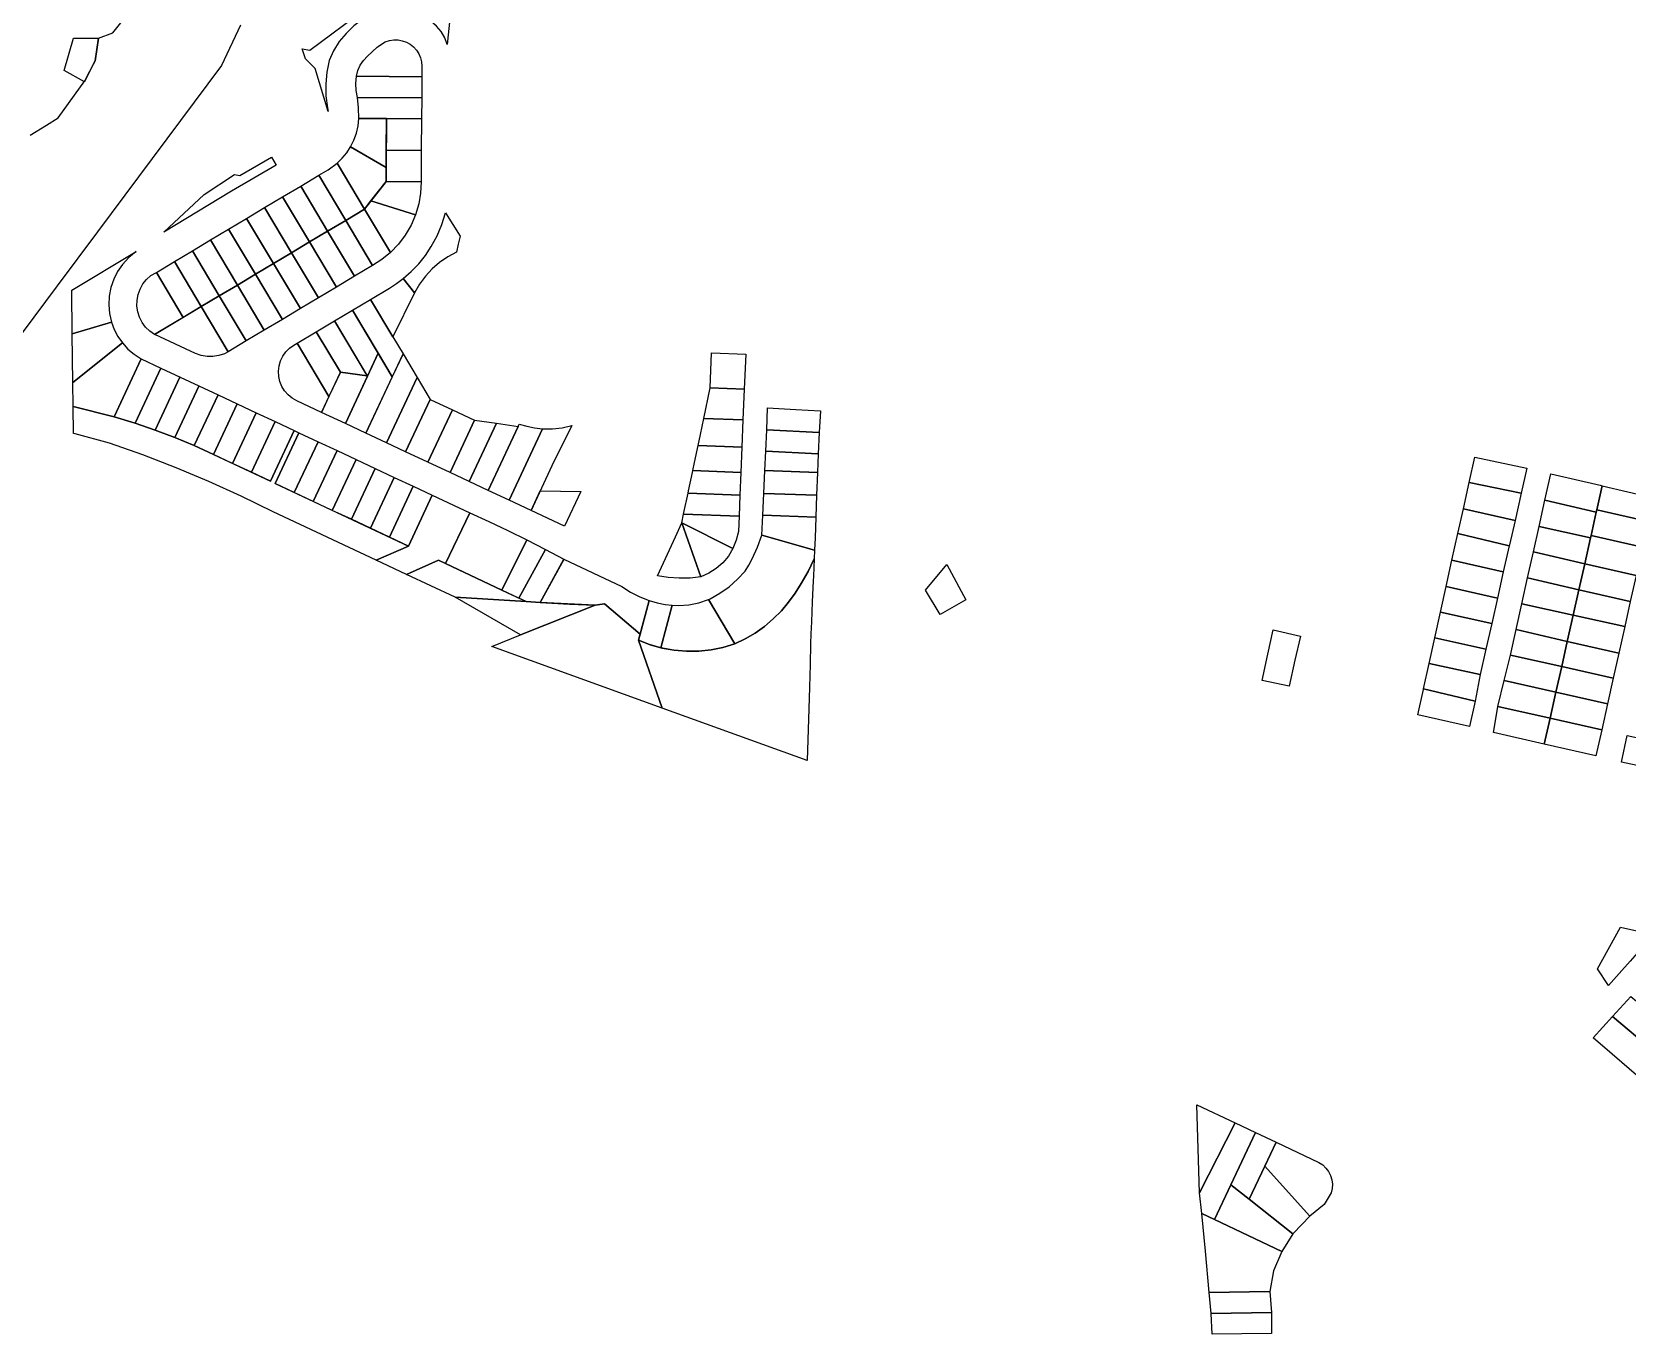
# Model space of a CAD drawing. Header units: millimetres. Extents: x 522658 to 553925, y 7796479 to 7820139.
# Drawn here: x 540691 to 541601, y 7801112 to 7801851 of the extents above; entities that cross this region are included whole.
import ezdxf

# ---------------------------------------------------------------- set-up
doc = ezdxf.new("R2010")
doc.units = ezdxf.units.MM
doc.layers.add('ZONA RESIDENCIAL 2 (ZR_2)', color=2, linetype='Continuous')

msp = doc.modelspace()

# ---------------------------------------------------------------- linework, layer by layer
at = {"layer": 'ZONA RESIDENCIAL 2 (ZR_2)'}
for points in [[(540931.95, 7801885.91), (540927.63, 7801843.59), (540926.16, 7801847.41), (540924.08, 7801850.93), (540921.46, 7801854.07), (540918.37, 7801856.75), (540914.88, 7801858.88), (540910.89, 7801861.03), (540906.63, 7801862.59), (540902.19, 7801863.53), (540897.67, 7801863.83), (540893.14, 7801863.48), (540888.72, 7801862.48), (540884.48, 7801860.87), (540901.39, 7801887.16), (540918.18, 7801901.69), (540922.41, 7801904.02), (540931.95, 7801885.91)], [(540859.58, 7801805.45), (540852.18, 7801829.93), (540846.68, 7801835.43), (540844.77, 7801841.15), (540849.22, 7801840.3), (540880.97, 7801864.01), (540887.53, 7801869.93), (540891.34, 7801878.82), (540901.39, 7801887.16), (540884.48, 7801860.87), (540879.17, 7801857.84), (540874.28, 7801854.19), (540869.87, 7801849.96), (540866.01, 7801845.22), (540862.77, 7801840.05), (540860.19, 7801834.51), (540858.87, 7801827.84), (540858.28, 7801821.07), (540858.43, 7801814.27), (540859.32, 7801807.53), (540859.58, 7801805.45)], [(540709.11, 7801828.67), (540714.44, 7801847.27), (540728.62, 7801847.17), (540726.72, 7801834.26), (540725.55, 7801832.14), (540720.9, 7801822.83), (540720.55, 7801822.35), (540709.11, 7801828.67)], [(540913.13, 7801825.18), (540875.83, 7801825.45), (540876.66, 7801828.7), (540878.01, 7801831.76), (540879.86, 7801834.55), (540882.15, 7801837), (540887.72, 7801842.14), (540888.12, 7801842.38), (540890.09, 7801843.88), (540892.27, 7801845.04), (540894.62, 7801845.82), (540897.06, 7801846.2), (540899.54, 7801846.18), (540901.97, 7801845.75), (540904.31, 7801844.93), (540906.47, 7801843.74), (540908.41, 7801842.2), (540910.07, 7801840.37), (540911.41, 7801838.29), (540912.39, 7801836.02), (540912.98, 7801833.62), (540913.17, 7801831.15), (540913.13, 7801825.18)], [(540913.13, 7801825.18), (540913.06, 7801816.62), (540913.04, 7801813.18), (540876.35, 7801813.44), (540875.71, 7801817.41), (540875.54, 7801821.44), (540875.83, 7801825.45), (540913.13, 7801825.18)], [(540913.04, 7801813.18), (540912.96, 7801801.18), (540892.96, 7801801.33), (540877.18, 7801801.44), (540877.04, 7801807.46), (540876.35, 7801813.44), (540913.04, 7801813.18)], [(540892.96, 7801801.33), (540892.76, 7801773.33), (540872.45, 7801785.22), (540874.35, 7801789.04), (540875.78, 7801793.05), (540876.73, 7801797.2), (540877.18, 7801801.44), (540892.96, 7801801.33)], [(540912.83, 7801783.19), (540892.83, 7801783.33), (540892.96, 7801801.33), (540912.96, 7801801.18), (540912.83, 7801783.19)], [(540892.76, 7801773.33), (540892.7, 7801765.33), (540880.41, 7801749.66), (540864.75, 7801775.88), (540867.66, 7801778.7), (540870.24, 7801781.82), (540872.45, 7801785.22), (540892.76, 7801773.33)], [(540829.98, 7801774.77), (540804.55, 7801759.82), (540765.89, 7801736.54), (540788.89, 7801757.96), (540806.25, 7801769.39), (540809.21, 7801768.76), (540827.41, 7801779.34), (540829.98, 7801774.77)], [(540869.67, 7801743.25), (540854.3, 7801769.01), (540859.71, 7801772.17), (540864.75, 7801775.88), (540880.41, 7801749.66), (540869.67, 7801743.25)], [(540912.7, 7801765.19), (540892.7, 7801765.33), (540892.83, 7801783.33), (540912.83, 7801783.19), (540912.7, 7801765.19)], [(540869.67, 7801743.25), (540859.37, 7801737.1), (540844, 7801762.85), (540854.3, 7801769.01), (540869.67, 7801743.25)], [(540859.37, 7801737.1), (540849.07, 7801730.95), (540833.7, 7801756.69), (540844, 7801762.85), (540859.37, 7801737.1)], [(540909.55, 7801746.49), (540884.11, 7801754.38), (540892.7, 7801765.33), (540912.7, 7801765.19), (540912.39, 7801758.85), (540911.33, 7801752.59), (540909.55, 7801746.49)], [(540838.76, 7801724.8), (540828.46, 7801718.65), (540813.11, 7801744.36), (540823.4, 7801750.53), (540838.76, 7801724.8)], [(540849.07, 7801730.95), (540838.76, 7801724.8), (540823.4, 7801750.53), (540833.7, 7801756.69), (540849.07, 7801730.95)], [(540885.05, 7801717.49), (540869.67, 7801743.25), (540880.41, 7801749.66), (540895.21, 7801724.86), (540890.34, 7801720.89), (540885.05, 7801717.49)], [(540909.55, 7801746.49), (540906.98, 7801740.47), (540903.7, 7801734.8), (540899.76, 7801729.57), (540895.21, 7801724.86), (540880.41, 7801749.66), (540884.11, 7801754.38), (540909.55, 7801746.49)], [(540828.46, 7801718.65), (540818.16, 7801712.5), (540802.81, 7801738.2), (540813.11, 7801744.36), (540828.46, 7801718.65)], [(540885.05, 7801717.49), (540874.75, 7801711.34), (540859.37, 7801737.1), (540869.67, 7801743.25), (540885.05, 7801717.49)], [(540909.02, 7801701.96), (540902.52, 7801710.06), (540907.11, 7801714.08), (540911.32, 7801718.49), (540915.14, 7801723.25), (540918.53, 7801728.32), (540921.84, 7801734.43), (540924.53, 7801740.84), (540926.57, 7801747.49), (540935.07, 7801734.15), (540933.77, 7801729.66), (540932.89, 7801725.06), (540927.91, 7801722.42), (540923.25, 7801719.24), (540918.98, 7801715.55), (540915.16, 7801711.4), (540911.82, 7801706.86), (540909.02, 7801701.96)], [(540807.85, 7801706.34), (540797.55, 7801700.19), (540782.21, 7801725.88), (540792.51, 7801732.04), (540807.85, 7801706.34)], [(540818.16, 7801712.5), (540807.85, 7801706.34), (540792.51, 7801732.04), (540802.81, 7801738.2), (540818.16, 7801712.5)], [(540864.45, 7801705.19), (540854.14, 7801699.04), (540838.76, 7801724.8), (540849.07, 7801730.95), (540864.45, 7801705.19)], [(540874.75, 7801711.34), (540864.45, 7801705.19), (540849.07, 7801730.95), (540859.37, 7801737.1), (540874.75, 7801711.34)], [(540736.05, 7801685.23), (540713.65, 7801678.44), (540713.33, 7801703.49), (540750.08, 7801725.43), (540745.98, 7801722.04), (540742.36, 7801718.14), (540739.53, 7801714.05), (540737.3, 7801709.6), (540735.7, 7801704.89), (540734.76, 7801700), (540734.5, 7801695.04), (540734.94, 7801690.08), (540736.05, 7801685.23)], [(540797.55, 7801700.19), (540787.25, 7801694.04), (540771.92, 7801719.72), (540782.21, 7801725.88), (540797.55, 7801700.19)], [(540854.14, 7801699.04), (540843.84, 7801692.89), (540828.46, 7801718.65), (540838.76, 7801724.8), (540854.14, 7801699.04)], [(540776.94, 7801687.89), (540763.39, 7801679.8), (540760.55, 7801678.1), (540757.83, 7801679.99), (540755.45, 7801682.3), (540753.48, 7801684.97), (540751.98, 7801687.93), (540750.98, 7801691.09), (540750.51, 7801694.37), (540750.59, 7801697.69), (540751.2, 7801700.95), (540752.35, 7801704.06), (540753.98, 7801706.94), (540756.07, 7801709.52), (540758.55, 7801711.72), (540761.62, 7801713.56), (540776.94, 7801687.89)], [(540776.94, 7801687.89), (540761.62, 7801713.56), (540771.92, 7801719.72), (540787.25, 7801694.04), (540776.94, 7801687.89)], [(540833.53, 7801686.73), (540823.23, 7801680.58), (540807.85, 7801706.34), (540818.16, 7801712.5), (540833.53, 7801686.73)], [(540843.84, 7801692.89), (540833.53, 7801686.73), (540818.16, 7801712.5), (540828.46, 7801718.65), (540843.84, 7801692.89)], [(540823.23, 7801680.58), (540812.93, 7801674.43), (540797.55, 7801700.19), (540807.85, 7801706.34), (540823.23, 7801680.58)], [(540896.61, 7801676.72), (540883.83, 7801698.12), (540894.58, 7801704.54), (540898.65, 7801707.16), (540902.52, 7801710.06), (540909.02, 7801701.96), (540896.61, 7801676.72)], [(540802.62, 7801668.28), (540800.55, 7801667.04), (540797.3, 7801666.06), (540793.94, 7801665.6), (540790.55, 7801665.65), (540787.21, 7801666.22), (540783.99, 7801667.3), (540783.9, 7801667.34), (540760.67, 7801678.03), (540760.55, 7801678.1), (540763.39, 7801679.8), (540787.25, 7801694.04), (540802.62, 7801668.28)], [(540812.93, 7801674.43), (540802.62, 7801668.28), (540787.25, 7801694.04), (540797.55, 7801700.19), (540812.93, 7801674.43)], [(540896.26, 7801653.89), (540873.52, 7801691.97), (540883.83, 7801698.12), (540896.61, 7801676.72), (540902.4, 7801667.02), (540896.26, 7801653.89)], [(540742.31, 7801673.3), (540714, 7801650.81), (540713.65, 7801678.44), (540736.05, 7801685.23), (540737.63, 7801681), (540739.73, 7801677), (540742.31, 7801673.3)], [(540881.87, 7801654.58), (540866.64, 7801656.67), (540852.91, 7801679.67), (540863.22, 7801685.82), (540881.87, 7801654.58)], [(540882.07, 7801654.24), (540863.22, 7801685.82), (540873.52, 7801691.97), (540888.21, 7801667.37), (540882.07, 7801654.24)], [(540860.12, 7801642.72), (540841.96, 7801673.13), (540852.91, 7801679.67), (540866.64, 7801656.67), (540860.12, 7801642.72)], [(540752.93, 7801664.26), (540737.47, 7801631.22), (540714.17, 7801637.09), (540714, 7801650.81), (540742.31, 7801673.3), (540745.45, 7801669.83), (540749.01, 7801666.8), (540752.93, 7801664.26)], [(540860.12, 7801642.72), (540855.88, 7801633.66), (540841.73, 7801640.28), (540839.13, 7801641.77), (540836.82, 7801643.67), (540834.85, 7801645.93), (540833.29, 7801648.48), (540832.16, 7801651.26), (540831.52, 7801654.19), (540831.37, 7801657.18), (540831.72, 7801660.15), (540832.55, 7801663.03), (540833.85, 7801665.73), (540835.58, 7801668.17), (540837.7, 7801670.3), (540840.13, 7801672.04), (540841.96, 7801673.13), (540860.12, 7801642.72)], [(540869.47, 7801627.31), (540888.21, 7801667.37), (540896.26, 7801653.89), (540881.24, 7801621.8), (540869.47, 7801627.31)], [(540910.45, 7801653.54), (540893.02, 7801616.29), (540881.24, 7801621.8), (540902.4, 7801667.02), (540910.45, 7801653.54)], [(541097.1, 7801646.89), (541077.65, 7801647.64), (541078.44, 7801667.63), (541097.93, 7801666.87), (541097.1, 7801646.89)], [(540764.21, 7801658.97), (540764.21, 7801658.88), (540749.55, 7801627.53), (540737.47, 7801631.22), (540752.93, 7801664.26), (540764.21, 7801658.97)], [(540775.13, 7801653.85), (540775.08, 7801653.8), (540760.96, 7801623.6), (540749.55, 7801627.53), (540764.21, 7801658.88), (540764.21, 7801658.97), (540775.13, 7801653.85)], [(540785.93, 7801648.79), (540785.95, 7801648.71), (540772.2, 7801619.32), (540760.96, 7801623.6), (540775.08, 7801653.8), (540775.13, 7801653.85), (540785.93, 7801648.79)], [(540796.85, 7801643.64), (540783.28, 7801614.68), (540772.2, 7801619.32), (540785.95, 7801648.71), (540785.93, 7801648.79), (540796.85, 7801643.64)], [(540881.87, 7801654.58), (540882.07, 7801654.24), (540869.47, 7801627.31), (540855.88, 7801633.66), (540866.64, 7801656.67), (540881.87, 7801654.58)], [(540917.88, 7801641.09), (540903.89, 7801611.2), (540893.02, 7801616.29), (540910.45, 7801653.54), (540917.88, 7801641.09)], [(540807.69, 7801638.56), (540794.19, 7801609.68), (540783.28, 7801614.68), (540796.85, 7801643.64), (540807.69, 7801638.56)], [(540930.55, 7801635.16), (540916.57, 7801605.27), (540903.89, 7801611.2), (540917.88, 7801641.09), (540930.55, 7801635.16)], [(541096.38, 7801629.36), (541074, 7801630.26), (541077.65, 7801647.64), (541097.1, 7801646.89), (541096.38, 7801629.36)], [(540840.3, 7801623.29), (540843.02, 7801622.02), (540829.47, 7801593.05), (540905.49, 7801557.32), (540887.06, 7801549.41), (540828.37, 7801577.01), (540810.12, 7801585.89), (540791.62, 7801594.25), (540772.89, 7801602.08), (540753.96, 7801609.39), (540734.82, 7801616.16), (540715.27, 7801621.41), (540714.36, 7801621.63), (540714.17, 7801637.09), (540737.47, 7801631.22), (540749.54, 7801627.53), (540760.96, 7801623.6), (540772.2, 7801619.32), (540783.28, 7801614.68), (540794.19, 7801609.68), (540826.76, 7801594.35), (540840.3, 7801623.29)], [(540818.57, 7801633.47), (540805.04, 7801604.57), (540794.19, 7801609.68), (540807.69, 7801638.56), (540818.57, 7801633.47)], [(540829.43, 7801628.38), (540815.9, 7801599.46), (540805.04, 7801604.57), (540818.57, 7801633.47), (540829.43, 7801628.38)], [(540943.24, 7801629.22), (540929.25, 7801599.34), (540916.57, 7801605.27), (540930.55, 7801635.16), (540943.24, 7801629.22)], [(541095.74, 7801613.89), (541070.75, 7801614.81), (541072.07, 7801621.06), (541074, 7801630.26), (541096.38, 7801629.36), (541095.74, 7801613.89)], [(541126.59, 7801635.36), (541140.69, 7801634.58), (541139.94, 7801622.19), (541109.92, 7801623.79), (541110.4, 7801636.26), (541126.59, 7801635.36)], [(540815.9, 7801599.46), (540829.43, 7801628.38), (540840.3, 7801623.29), (540826.76, 7801594.35), (540815.9, 7801599.46)], [(540853.89, 7801616.93), (540840.33, 7801587.96), (540829.47, 7801593.05), (540843.02, 7801622.02), (540853.89, 7801616.93)], [(540955.65, 7801627.45), (540940.12, 7801594.25), (540929.25, 7801599.34), (540943.24, 7801629.22), (540955.65, 7801627.45)], [(540968.08, 7801625.68), (540950.99, 7801589.16), (540940.12, 7801594.25), (540955.65, 7801627.45), (540968.08, 7801625.68)], [(540981.92, 7801624.36), (540962.94, 7801583.57), (540950.99, 7801589.16), (540968.08, 7801625.68), (540968.71, 7801627.03), (540973.03, 7801625.74), (540977.44, 7801624.85), (540981.92, 7801624.36)], [(540975.44, 7801577.72), (540962.94, 7801583.57), (540981.92, 7801624.36), (540987.6, 7801624.32), (540993.24, 7801624.92), (540998.78, 7801626.15), (540987.31, 7801603.09), (540975.44, 7801577.72)], [(541139.94, 7801622.19), (541139.21, 7801610.06), (541109.45, 7801611.52), (541109.92, 7801623.79), (541139.94, 7801622.19)], [(540864.76, 7801611.85), (540851.19, 7801582.84), (540840.33, 7801587.96), (540853.89, 7801616.93), (540864.76, 7801611.85)], [(541095.14, 7801599.33), (541067.74, 7801600.46), (541068.72, 7801605.12), (541070.75, 7801614.81), (541095.74, 7801613.89), (541095.14, 7801599.33)], [(540875.62, 7801606.76), (540862.04, 7801577.74), (540851.19, 7801582.84), (540864.76, 7801611.85), (540875.62, 7801606.76)], [(540886.49, 7801601.68), (540872.91, 7801572.64), (540862.04, 7801577.74), (540875.62, 7801606.76), (540886.49, 7801601.68)], [(541138.82, 7801599.34), (541108.93, 7801600.56), (541109.45, 7801611.52), (541139.21, 7801610.06), (541138.82, 7801599.34)], [(541540.51, 7801587.59), (541510.79, 7801593.59), (541514.03, 7801608.18), (541543.68, 7801601.91), (541540.51, 7801587.59)], [(540897.36, 7801596.59), (540883.77, 7801567.54), (540872.91, 7801572.64), (540886.49, 7801601.68), (540897.36, 7801596.59)], [(540908.23, 7801591.5), (540894.63, 7801562.43), (540883.77, 7801567.54), (540897.36, 7801596.59), (540908.23, 7801591.5)], [(541094.6, 7801586.34), (541065.03, 7801587.55), (541065.33, 7801588.96), (541067.5, 7801599.32), (541067.74, 7801600.46), (541095.14, 7801599.33), (541094.6, 7801586.34)], [(541138.36, 7801586.45), (541108.3, 7801587.46), (541108.93, 7801600.56), (541138.82, 7801599.34), (541138.36, 7801586.45)], [(541586.71, 7801591.8), (541583.62, 7801578.05), (541583.31, 7801576.66), (541553.95, 7801583.51), (541557.3, 7801598.67), (541585.55, 7801592.07), (541586.71, 7801591.8)], [(540887.06, 7801549.41), (540905.49, 7801557.32), (540919.1, 7801586.42), (540940.51, 7801576.4), (540926.72, 7801547.34), (540922.61, 7801549.27), (540904.46, 7801541.23), (540887.06, 7801549.41)], [(540894.63, 7801562.43), (540908.23, 7801591.5), (540919.1, 7801586.42), (540905.49, 7801557.32), (540894.63, 7801562.43)], [(541003.81, 7801588.56), (540994.55, 7801568.78), (540975.44, 7801577.72), (540980.68, 7801588.93), (541003.81, 7801588.56)], [(541094.11, 7801574.48), (541062.52, 7801575.63), (541062.72, 7801576.54), (541065.03, 7801587.55), (541094.6, 7801586.34), (541094.11, 7801574.48)], [(541137.91, 7801573.88), (541107.7, 7801574.97), (541108.3, 7801587.46), (541138.36, 7801586.45), (541137.91, 7801573.88)], [(541540.51, 7801587.59), (541537.05, 7801572), (541507.46, 7801578.58), (541510.79, 7801593.59), (541540.51, 7801587.59)], [(541583.62, 7801578.05), (541586.71, 7801591.8), (541615.88, 7801584.98), (541612.85, 7801571.35), (541583.62, 7801578.05)], [(540972.99, 7801560.87), (540958.85, 7801532.23), (540947.99, 7801537.33), (540937.12, 7801542.44), (540926.72, 7801547.34), (540940.51, 7801576.4), (540951.36, 7801571.38), (540962.23, 7801566.19), (540972.99, 7801560.87)], [(541090.66, 7801555.98), (541061.47, 7801570.61), (541062.52, 7801575.63), (541094.11, 7801574.48), (541093.74, 7801565.62), (541092.58, 7801560.68), (541090.66, 7801555.98)], [(541533.63, 7801557.59), (541504.35, 7801564.59), (541507.46, 7801578.58), (541537.05, 7801572), (541533.74, 7801558.06), (541533.63, 7801557.59)], [(541580.03, 7801562.02), (541550.65, 7801568.61), (541553.95, 7801583.51), (541583.31, 7801576.66), (541580.35, 7801563.47), (541580.03, 7801562.02)], [(541612.85, 7801571.35), (541609.61, 7801556.77), (541580.35, 7801563.47), (541583.31, 7801576.66), (541583.62, 7801578.05), (541612.85, 7801571.35)], [(541047.61, 7801540.42), (541057.85, 7801562.72), (541061.47, 7801570.61), (541072.32, 7801539.81), (541066.15, 7801539.13), (541059.94, 7801539.01), (541053.74, 7801539.44), (541047.61, 7801540.42)], [(541072.32, 7801539.81), (541061.47, 7801570.61), (541090.66, 7801555.98), (541088.08, 7801551.69), (541084.87, 7801547.84), (541081.12, 7801544.53), (541076.9, 7801541.83), (541072.32, 7801539.81)], [(541137.23, 7801555), (541107.16, 7801563.54), (541107.7, 7801574.97), (541137.91, 7801573.88), (541137.48, 7801562.01), (541137.23, 7801555)], [(541580.03, 7801562.02), (541576.71, 7801547.24), (541547.44, 7801554.07), (541550.65, 7801568.61), (541580.03, 7801562.02)], [(540983.7, 7801555.42), (540983.63, 7801555.33), (540968.51, 7801527.68), (540958.85, 7801532.23), (540972.99, 7801560.87), (540983.7, 7801555.42)], [(541091.64, 7801501.61), (541076.69, 7801526.81), (541077.7, 7801527.23), (541083.23, 7801530.45), (541088.42, 7801534.2), (541093.21, 7801538.44), (541097.57, 7801543.15), (541099.72, 7801546.56), (541101.68, 7801550.08), (541104.74, 7801556.68), (541107.16, 7801563.54), (541137.23, 7801555), (541137.05, 7801550.07), (541133.53, 7801542.89), (541129.57, 7801535.94), (541126.18, 7801530.52), (541122.44, 7801525.34), (541118.36, 7801520.42), (541113.69, 7801515.78), (541108.65, 7801511.55), (541103.27, 7801507.76), (541097.58, 7801504.44), (541091.64, 7801501.61)], [(541533.63, 7801557.59), (541530.12, 7801542.75), (541500.94, 7801549.24), (541504.35, 7801564.59), (541533.63, 7801557.59)], [(541609.61, 7801556.77), (541606, 7801540.53), (541576.71, 7801547.24), (541580.03, 7801562.02), (541580.35, 7801563.47), (541609.61, 7801556.77)], [(540972.7, 7801525.71), (540932.13, 7801528.22), (540904.46, 7801541.23), (540922.61, 7801549.27), (540926.72, 7801547.34), (540947.99, 7801537.33), (540958.85, 7801532.23), (540972.7, 7801525.71)], [(540994.19, 7801549.91), (540994.23, 7801549.71), (540980.56, 7801525.23), (540972.7, 7801525.71), (540968.51, 7801527.68), (540983.63, 7801555.33), (540983.7, 7801555.42), (540994.19, 7801549.91)], [(541027.29, 7801534.22), (541032.22, 7801531.07), (541037.44, 7801528.43), (541042.89, 7801526.32), (541037.74, 7801507.02), (541017.44, 7801524.44), (541012.05, 7801523.64), (540980.56, 7801525.23), (540994.19, 7801549.91), (541027.29, 7801534.22)], [(541050.36, 7801464.95), (541036.85, 7801503.7), (541043.43, 7801501.11), (541050.22, 7801499.18), (541057.18, 7801497.9), (541064.22, 7801497.31), (541071.2, 7801497.39), (541078.14, 7801498.14), (541084.97, 7801499.55), (541091.64, 7801501.61), (541097.58, 7801504.44), (541103.27, 7801507.76), (541108.65, 7801511.55), (541113.69, 7801515.78), (541118.36, 7801520.42), (541122.44, 7801525.34), (541126.18, 7801530.52), (541129.57, 7801535.94), (541133.53, 7801542.89), (541137.05, 7801550.07), (541136.58, 7801540.29), (541136.45, 7801537.55), (541135.88, 7801525.56), (541135.39, 7801514.17), (541135.15, 7801507.32), (541134.99, 7801501.6), (541134.66, 7801489.84), (541134.29, 7801476.8), (541133.94, 7801464.48), (541133.1, 7801435.04), (541050.36, 7801464.95)], [(541530.12, 7801542.75), (541527.01, 7801527.74), (541497.62, 7801534.28), (541500.94, 7801549.24), (541530.12, 7801542.75)], [(541573.37, 7801532.39), (541544.15, 7801539.21), (541547.44, 7801554.07), (541576.71, 7801547.24), (541573.37, 7801532.39)], [(541223.62, 7801526.69), (541208.84, 7801518.28), (541200.62, 7801532.28), (541212.78, 7801546.89), (541223.62, 7801526.69)], [(541570.12, 7801517.93), (541540.88, 7801524.43), (541544.15, 7801539.21), (541573.37, 7801532.39), (541570.12, 7801517.93)], [(541606, 7801540.53), (541602.7, 7801525.67), (541573.37, 7801532.39), (541576.71, 7801547.24), (541606, 7801540.53)], [(541523.66, 7801513.13), (541494.37, 7801519.65), (541497.62, 7801534.28), (541527.01, 7801527.74), (541523.66, 7801513.13)], [(541599.53, 7801511.4), (541570.12, 7801517.93), (541573.37, 7801532.39), (541602.7, 7801525.67), (541599.53, 7801511.4)], [(541012.05, 7801523.64), (540969.44, 7801506.67), (540932.13, 7801528.22), (540972.7, 7801525.71), (540980.56, 7801525.23), (540997.41, 7801524.19), (541012.05, 7801523.64)], [(541036.85, 7801503.7), (541050.36, 7801464.95), (540953.04, 7801500.13), (540969.44, 7801506.67), (541012.05, 7801523.64), (541017.44, 7801524.44), (541037.74, 7801507.02), (541036.85, 7801503.7)], [(541056.05, 7801523.6), (541049.57, 7801499.33), (541043.11, 7801501.22), (541036.85, 7801503.7), (541042.89, 7801526.32), (541047.44, 7801525.02), (541052.07, 7801524.08), (541056.05, 7801523.6)], [(541076.69, 7801526.81), (541091.64, 7801501.61), (541084.97, 7801499.55), (541078.14, 7801498.14), (541071.2, 7801497.39), (541064.22, 7801497.31), (541056.84, 7801497.95), (541049.57, 7801499.33), (541056.05, 7801523.6), (541059.56, 7801523.47), (541065.4, 7801523.85), (541071.14, 7801524.97), (541076.69, 7801526.81)], [(541570.12, 7801517.93), (541566.76, 7801502.96), (541537.63, 7801509.76), (541540.88, 7801524.43), (541570.12, 7801517.93)], [(541520.32, 7801498.54), (541491.13, 7801505.04), (541494.37, 7801519.65), (541523.66, 7801513.13), (541520.32, 7801498.54)], [(541599.53, 7801511.4), (541596.16, 7801496.23), (541566.76, 7801502.96), (541570.12, 7801517.93), (541599.53, 7801511.4)], [(541395.89, 7801495.76), (541399.02, 7801509.63), (541414.46, 7801505.99), (541411.37, 7801492.3), (541408.01, 7801477.44), (541392.7, 7801480.68), (541395.89, 7801495.76)], [(541520.32, 7801498.54), (541517, 7801484.08), (541487.87, 7801490.41), (541491.13, 7801505.04), (541520.32, 7801498.54)], [(541566.76, 7801502.96), (541563.56, 7801488.7), (541534.39, 7801495.13), (541537.63, 7801509.76), (541566.76, 7801502.96)], [(541592.99, 7801481.94), (541563.56, 7801488.7), (541566.76, 7801502.96), (541596.16, 7801496.23), (541592.99, 7801481.94)], [(541563.56, 7801488.7), (541560.27, 7801474.03), (541530.77, 7801480.59), (541534.39, 7801495.13), (541563.56, 7801488.7)], [(541517, 7801484.08), (541514.18, 7801468.88), (541484.74, 7801475.93), (541487.87, 7801490.41), (541517, 7801484.08)], [(541592.99, 7801481.94), (541589.73, 7801467.28), (541560.27, 7801474.03), (541563.56, 7801488.7), (541592.99, 7801481.94)], [(541514.18, 7801468.88), (541510.97, 7801454.39), (541481.53, 7801460.99), (541484.67, 7801475.61), (541484.74, 7801475.93), (541514.18, 7801468.88)], [(541556.93, 7801459.16), (541527.09, 7801465.8), (541530.77, 7801480.59), (541560.27, 7801474.03), (541556.93, 7801459.16)], [(541586.46, 7801452.59), (541556.93, 7801459.16), (541560.27, 7801474.03), (541589.73, 7801467.28), (541586.46, 7801452.59)], [(541556.93, 7801459.16), (541553.62, 7801444.42), (541524.64, 7801451.07), (541527.05, 7801465.63), (541527.09, 7801465.8), (541556.93, 7801459.16)], [(541586.46, 7801452.59), (541583.14, 7801437.65), (541553.62, 7801444.42), (541556.93, 7801459.16), (541586.46, 7801452.59)], [(541630.38, 7801442.72), (541627.19, 7801427.7), (541597.67, 7801434.14), (541600.92, 7801449.22), (541630.38, 7801442.72)], [(541596.34, 7801313.4), (541590.37, 7801306.59), (541584.03, 7801316.2), (541597.21, 7801339.92), (541606.46, 7801337.82), (541615.87, 7801335.68), (541602.59, 7801320.53), (541596.34, 7801313.4)], [(541615.25, 7801269.81), (541592.58, 7801288.83), (541603.03, 7801300.34), (541622.51, 7801284.41), (541615.25, 7801269.81)], [(541607.58, 7801254.38), (541592.36, 7801267.48), (541581.59, 7801276.74), (541592.58, 7801288.83), (541615.25, 7801269.81), (541607.58, 7801254.38)], [(541377.15, 7801228.26), (541356.95, 7801188.35), (541355.46, 7801238.53), (541377.15, 7801228.26)], [(541365.37, 7801172.99), (541358.14, 7801176.41), (541356.95, 7801188.35), (541377.15, 7801228.26), (541388.9, 7801222.7), (541374.78, 7801192.87), (541365.37, 7801172.99)], [(541400.65, 7801217.14), (541394.24, 7801203.6), (541385.24, 7801184.63), (541374.78, 7801192.87), (541388.9, 7801222.7), (541400.65, 7801217.14)], [(541427.96, 7801181.68), (541419.89, 7801174.89), (541412.77, 7801182.86), (541394.24, 7801203.6), (541400.65, 7801217.14), (541425.06, 7801205.59), (541427.18, 7801204.2), (541429.02, 7801202.46), (541430.54, 7801200.44), (541431.69, 7801198.18), (541432.44, 7801195.76), (541432.75, 7801193.24), (541432.63, 7801190.71), (541432.08, 7801188.24), (541427.96, 7801181.68)], [(541410.46, 7801165.24), (541410.23, 7801164.96), (541385.24, 7801184.63), (541394.24, 7801203.6), (541412.77, 7801182.86), (541419.89, 7801174.89), (541410.46, 7801165.24)], [(541410.23, 7801164.96), (541403.91, 7801154.76), (541365.37, 7801172.99), (541374.78, 7801192.87), (541385.24, 7801184.63), (541410.23, 7801164.96)], [(541397.05, 7801131.96), (541362.44, 7801131.48), (541360.27, 7801155.02), (541358.14, 7801176.41), (541365.37, 7801172.99), (541403.91, 7801154.76), (541399.04, 7801143.79), (541397.05, 7801131.96)], [(541362.44, 7801131.48), (541397.05, 7801131.96), (541398.01, 7801120), (541363.55, 7801119.52), (541362.44, 7801131.48)], [(541364.12, 7801107.58), (541363.56, 7801119.52), (541398.01, 7801120), (541397.92, 7801108), (541364.12, 7801107.58)]]:
    msp.add_lwpolyline(points, close=True, dxfattribs=at)
for points in [[(540809.58, 7801854.67), (540798.76, 7801831.54), (540728.05, 7801736.78), (540705.01, 7801705.9), (540672.17, 7801661.9)], [(540689.57, 7801791.82), (540698.97, 7801797.57), (540705.66, 7801801.66), (540720.9, 7801822.83), (540726.72, 7801834.26), (540728.62, 7801847.17), (540736.77, 7801850.26), (540742.19, 7801856.88)]]:
    msp.add_lwpolyline(points, dxfattribs=at)

doc.saveas('drawing.dxf')
